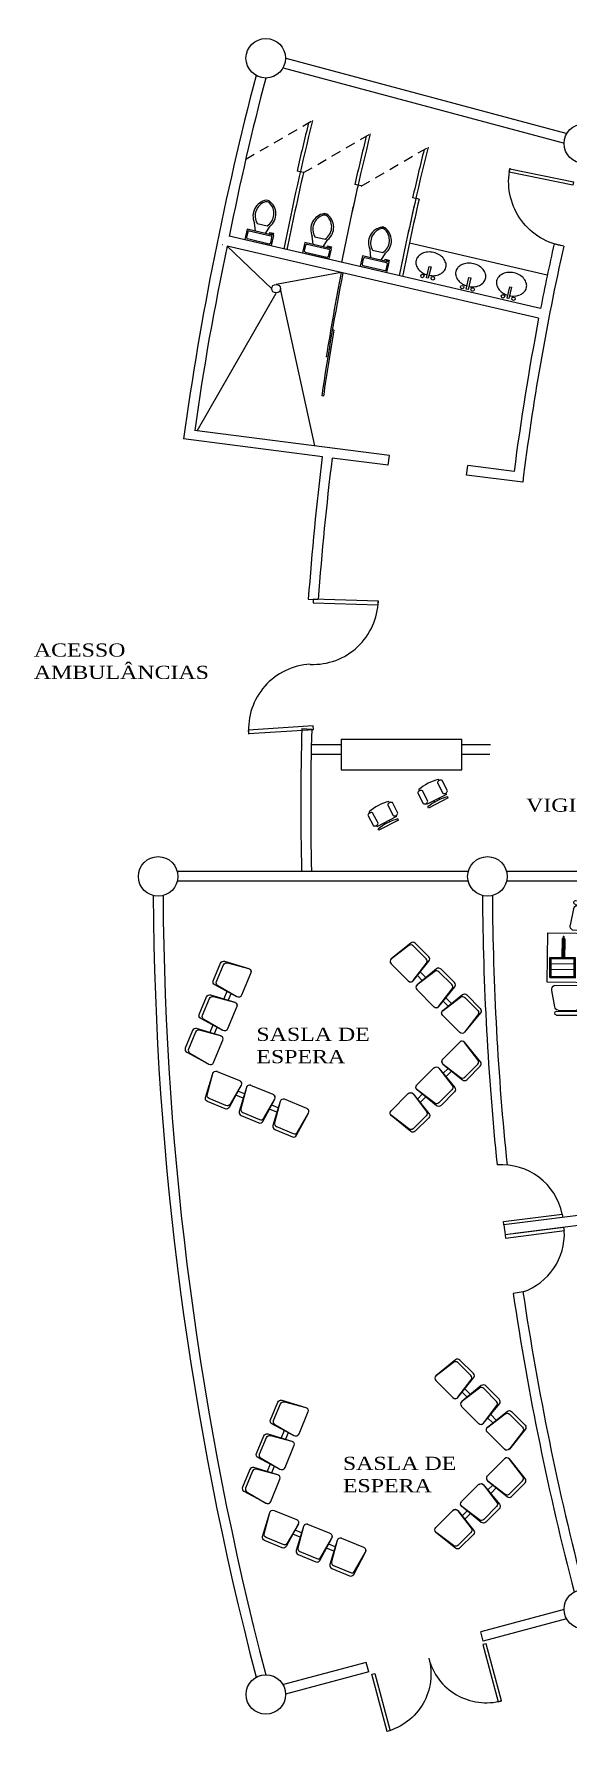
# Model space of a CAD drawing. Header units: millimetres. Extents: x 9 to 248, y 25 to 124.
# Drawn here: x 40.97 to 49.08, y 69.05 to 94.95 of the extents above; entities that cross this region are included whole.
import ezdxf

# ---------------------------------------------------------------- set-up
doc = ezdxf.new("R2010")
doc.units = ezdxf.units.MM
doc.header["$LTSCALE"] = 0.8
doc.header["$MEASUREMENT"] = 0
doc.linetypes.add('ACAD_ISO08W100', pattern=[36, 24, -3, 6, -3])
doc.linetypes.add('HIDDEN2', pattern=[0.1875, 0.125, -0.0625])
for name, color, linetype in [('COLUMNAS', 5, 'Continuous'), ('MUEBLES', 2, 'Continuous'), ('MUROS', 6, 'Continuous')]:
    doc.layers.add(name, color=color, linetype=linetype)
doc.layers.add('LUMINARIAS', color=7, linetype='Continuous', lineweight=30)
doc.styles.add('Estilo 01', font='times.ttf', dxfattribs={"width": 1.2})

# ---------------------------------------------------------------- blocks, each defined once
blk = doc.blocks.new('COLUMNA')
at = {"layer": 'COLUMNAS', "ltscale": 0.15}
blk.add_circle((78.551, 72.792), 0.3, dxfattribs=at)
blk = doc.blocks.new('353')
for p, q in [((0.217, -0.255), (0.337, -0.255)), ((-0.33, -0.323), (-0.224, -0.323)), ((0.224, -0.323), (0.33, -0.323))]:
    blk.add_line(p, q)
for points in [[(-0.369, -0.48, 0.444951), (-0.32, -0.425), (-0.359, -0.045, 0.38413), (-0.409, 0), (-0.699, 0, 0.38413), (-0.749, -0.045), (-0.788, -0.425, 0.444951), (-0.738, -0.48)], [(0.185, -0.48, 0.444951), (0.234, -0.425), (0.195, -0.045, 0.38413), (0.145, 0), (-0.145, 0, 0.38413), (-0.195, -0.045), (-0.234, -0.425, 0.444951), (-0.185, -0.48)], [(0.369, -0.48, -0.444951), (0.32, -0.425), (0.359, -0.045, -0.38413), (0.409, 0), (0.699, 0, -0.38413), (0.749, -0.045), (0.788, -0.425, -0.444951), (0.738, -0.48)]]:
    blk.add_lwpolyline(points, format="xyb")
for points in [[(-0.737, -0.48), (-0.371, -0.48, 0.45365), (-0.321, -0.423), (-0.365, -0.093, 0.375847), (-0.415, -0.05), (-0.693, -0.05, 0.375847), (-0.742, -0.093), (-0.786, -0.423, 0.45365)], [(-0.183, -0.48), (0.183, -0.48, 0.45365), (0.232, -0.423), (0.188, -0.093, 0.375847), (0.139, -0.05), (-0.139, -0.05, 0.375847), (-0.188, -0.093), (-0.232, -0.423, 0.45365)], [(0.737, -0.48), (0.371, -0.48, -0.45365), (0.321, -0.423), (0.365, -0.093, -0.375847), (0.415, -0.05), (0.693, -0.05, -0.375847), (0.742, -0.093), (0.786, -0.423, -0.45365)]]:
    blk.add_lwpolyline(points, format="xyb", close=True)
blk.add_lwpolyline([(-0.337, -0.255), (-0.217, -0.255)])
blk = doc.blocks.new('BANCATAN3')
at = {"rotation": 90}
blk.add_blockref('353', (-0.379, 0.003), dxfattribs=at)
blk = doc.blocks.new('PUERTA01')
at = {"layer": 'MUEBLES', "ltscale": 0.15}
blk.add_lwpolyline([(91.591, 47.157), (92.347, 46.669), (92.374, 46.711), (91.618, 47.199)], close=True, dxfattribs=at)
blk.add_arc((91.616, 47.201), 0.9, 236.4813, 327.5293, dxfattribs=at)
blk = doc.blocks.new('Toilet - top')
for p, q in [((-10, -8.5), (-8, -8.5)), ((-10, -9.5), (-10, -8.5)), ((-7, -9.5), (-10, -9.5)), ((-8, -8.5), (-8, -8)), ((-7, -8), (-7, -9.5)), ((-4, -8), (-6, -14)), ((4, -8), (6, -14)), ((9.5, -6), (9.5, -2)), ((4, -14), (-4, -14))]:
    blk.add_line(p, q)
blk.add_lwpolyline([(10.5, -8), (10.5, 0), (-10.5, 0), (-10.5, -8)], close=True)
for points in [[(-9.5, -2), (-9.5, -6)], [(8.5, -1), (-8.5, -1)], [(-8.5, -7), (8.5, -7)]]:
    blk.add_lwpolyline(points)
for centre, radius, start, end in [((-8.6, -1.9), 0.884, 81.8699, 188.1301), ((-8.6, -6.1), 0.884, 171.8699, 278.1301), ((8.6, -1.9), 0.884, 351.8699, 98.1301), ((8.6, -6.1), 0.884, 261.8699, 8.1301), ((3.5, -21.6), 12.2, 141.4691, 247.9714), ((4.2, -21.8), 11.3, 136.3677, 238.9468), ((-3.5, -21.6), 12.2, 292.0284, 38.5307), ((-4.2, -21.8), 11.3, 301.053, 43.6321), ((0, -27.9), 4, 245.7318, 294.2682), ((0, -29), 4, 254.8605, 285.1395)]:
    blk.add_arc(centre, radius, start, end)
blk = doc.blocks.new('ESCRT01')
at = {"layer": 'MUEBLES'}
for p, q in [((-0.543, 0.801), (-0.592, 0.552)), ((-0.518, 0.926), (-0.178, 0.926)), ((-0.518, 0.866), (-0.178, 0.866)), ((-0.492, 0.851), (-0.217, 0.851)), ((-0.165, 0.801), (-0.117, 0.552)), ((-0.008, 0.801), (-0.056, 0.552)), ((0.018, 0.926), (0.357, 0.926)), ((0.018, 0.866), (0.357, 0.866)), ((0.043, 0.851), (0.319, 0.851)), ((0.37, 0.801), (0.419, 0.552)), ((-0.663, 0.429), (-0.663, -0.321)), ((0.537, 0.429), (-0.663, 0.429)), ((-0.627, 0.356), (-0.627, 0.056)), ((-0.627, 0.356), (-0.237, 0.356)), ((-0.627, 0.346), (-0.627, 0.066)), ((-0.622, 0.346), (-0.247, 0.346)), ((-0.617, 0.346), (-0.617, 0.066)), ((-0.617, 0.336), (-0.257, 0.336)), ((-0.607, 0.336), (-0.607, 0.076)), ((-0.152, 0.476), (-0.556, 0.476)), ((-0.257, 0.336), (-0.257, 0.076)), ((-0.247, 0.346), (-0.247, 0.066)), ((-0.237, 0.356), (-0.237, 0.056)), ((0.383, 0.476), (-0.021, 0.476)), ((0.537, -0.321), (0.537, 0.429)), ((-0.237, 0.056), (-0.627, 0.056)), ((-0.247, 0.066), (-0.622, 0.066)), ((-0.257, 0.235), (-0.617, 0.235)), ((-0.257, 0.149), (-0.617, 0.149)), ((-0.257, 0.076), (-0.617, 0.076)), ((-0.445, -0.235), (-0.445, 0.055)), ((-0.445, 0.055), (-0.405, 0.055)), ((-0.425, -0.035), (-0.425, 0.055)), ((-0.415, -0.235), (-0.415, 0.055)), ((-0.415, -0.235), (-0.415, 0.055)), ((-0.405, -0.235), (-0.405, 0.055)), ((-0.405, -0.235), (-0.445, -0.235)), ((-0.435, -0.215), (-0.435, -0.035)), ((-0.415, -0.035), (-0.435, -0.035)), ((-0.415, -0.215), (-0.435, -0.215)), ((-0.43, -0.275), (-0.43, -0.235)), ((-0.425, -0.215), (-0.425, -0.235)), ((-0.42, -0.275), (-0.42, -0.235)), ((-0.415, -0.215), (-0.415, -0.035)), ((-0.405, -0.085), (-0.397, -0.071)), ((-0.663, -0.321), (0.537, -0.321)), ((-0.43, -0.275), (-0.42, -0.275)), ((-0.276, -0.69), (-0.324, -0.442)), ((0.115, -0.365), (-0.289, -0.365)), ((0.102, -0.69), (0.151, -0.442)), ((-0.25, -0.755), (0.09, -0.755)), ((-0.224, -0.74), (0.051, -0.74)), ((-0.25, -0.815), (0.09, -0.815))]:
    blk.add_line(p, q, dxfattribs=at)
for centre, radius, start, end in [((-0.513, 0.896), 0.0304, 98.7714, 261.2286), ((-0.484, 0.791), 0.0607, 97.9222, 170.4401), ((-0.225, 0.791), 0.0607, 9.5591, 82.0781), ((-0.183, 0.896), 0.0304, 278.7722, 81.2278), ((0.022, 0.896), 0.0304, 98.7714, 261.2286), ((0.052, 0.791), 0.0607, 97.9222, 170.4401), ((0.31, 0.791), 0.0607, 9.5591, 82.0781), ((0.353, 0.896), 0.0304, 278.7722, 81.2278), ((-0.52, 0.539), 0.0734, 169.8216, 239.9612), ((-0.189, 0.539), 0.0734, 300.0389, 10.1784), ((0.016, 0.539), 0.0734, 169.8216, 239.9612), ((0.346, 0.539), 0.0734, 300.0389, 10.1784), ((-0.252, -0.429), 0.0734, 120.0388, 190.1784), ((0.079, -0.429), 0.0734, 349.8216, 59.9611), ((-0.216, -0.68), 0.0607, 189.5599, 262.0778), ((-0.245, -0.785), 0.0304, 98.7714, 261.2286), ((0.043, -0.68), 0.0607, 277.9219, 350.4409), ((0.085, -0.785), 0.0304, 278.7722, 81.2278)]:
    blk.add_arc(centre, radius, start, end, dxfattribs=at)
blk = doc.blocks.new('Chair - Desk')
at = {"linetype": 'Continuous'}
for p, q in [((-8.5, 0), (-8.5, -1)), ((-8.5, 0), (8.5, 0)), ((8.5, 0), (8.5, -1)), ((-10.5, -5), (-10.5, -14)), ((-8.5, -3), (-8.5, -4)), ((-8.5, -3), (8.5, -3)), ((-6.5, -14), (-6.5, -5)), ((-2, -3), (-2, -1.9355)), ((2, -1.9576), (2, -3)), ((6.5, -5), (6.5, -14)), ((8.5, -3), (8.5, -4)), ((10.5, -14), (10.5, -5)), ((-8.5, -15), (-8.5, -16)), ((8.5, -15), (8.5, -16))]:
    blk.add_line(p, q, dxfattribs=at)
for centre, radius, start, end in [((-8.5, -6.5), 2.5, 36.8699, 143.1301), ((0, 34.625), 36.625, 256.5803, 283.4197), ((8.5, -6.5), 2.5, 36.8699, 143.1301), ((-8.5, -12.5), 2.5, 216.8699, 323.1301), ((0, 19.625), 36.625, 256.5803, 283.4197), ((8.5, -12.5), 2.5, 216.8699, 323.1301)]:
    blk.add_arc(centre, radius, start, end, dxfattribs=at)

msp = doc.modelspace()

# ---------------------------------------------------------------- linework, layer by layer
at = {"layer": 'MUEBLES', "linetype": 'HIDDEN2', "ltscale": 1.5}
for p, q in [((44.187, 93.05), (45.201, 93.638)), ((45.064, 92.846), (46.078, 93.435)), ((45.941, 92.643), (46.955, 93.231))]:
    msp.add_line(p, q, dxfattribs=at)
at = {"layer": 'MUEBLES', "ltscale": 0.15}
for p, q in [((45.064, 92.849), (44.967, 92.871)), ((45.941, 92.645), (45.844, 92.668)), ((46.818, 92.442), (46.721, 92.464)), ((48.634, 90.635), (43.906, 91.732)), ((43.906, 91.732), (44.581, 91.084)), ((46.672, 91.778), (48.766, 91.292)), ((45.636, 91.33), (44.647, 91.149)), ((43.451, 88.926), (44.647, 91.018)), ((45.236, 88.696), (44.712, 91.084)), ((45.526, 90.453), (45.501, 90.457)), ((45.432, 90.044), (45.407, 90.048)), ((45.366, 89.454), (45.341, 89.458)), ((45.635, 84.241), (45.635, 83.777)), ((45.635, 84.241), (47.467, 84.241)), ((47.467, 83.777), (47.467, 84.241)), ((45.635, 84.009), (45.18, 84.009)), ((45.635, 84.159), (45.183, 84.159)), ((47.902, 84.159), (47.467, 84.159)), ((47.895, 84.009), (47.467, 84.009)), ((45.635, 83.777), (47.467, 83.777)), ((48.1, 76.917), (48.993, 77.029)), ((48.993, 77.029), (49, 76.979)), ((48.106, 76.868), (48.1, 76.917)), ((49.018, 76.829), (48.125, 76.716)), ((48.125, 76.716), (48.132, 76.666)), ((48.132, 76.666), (49.025, 76.779)), ((49.025, 76.779), (49.018, 76.829))]:
    msp.add_line(p, q, dxfattribs=at)
at = {"layer": 'MUEBLES'}
for p, q in [((46.932, 91.249), (46.972, 91.423)), ((46.959, 91.242), (46.932, 91.249)), ((47, 91.417), (46.959, 91.242)), ((46.97, 91.287), (46.97, 91.287)), ((46.972, 91.423), (47, 91.417)), ((47.536, 91.079), (47.576, 91.253)), ((47.604, 91.247), (47.564, 91.073)), ((47.576, 91.253), (47.604, 91.247)), ((47.564, 91.073), (47.536, 91.079)), ((47.574, 91.117), (47.574, 91.117)), ((48.155, 90.94), (48.196, 91.114)), ((48.183, 90.933), (48.155, 90.94)), ((48.224, 91.107), (48.183, 90.933)), ((48.194, 90.978), (48.194, 90.978)), ((48.196, 91.114), (48.224, 91.107))]:
    msp.add_line(p, q, dxfattribs=at)
for centre in [(46.869, 91.277), (47.028, 91.241), (47.473, 91.108), (47.632, 91.071), (48.093, 90.968), (48.252, 90.931)]:
    msp.add_circle(centre, 0.0259, dxfattribs=at)
at = {"layer": 'MUEBLES', "ltscale": 0.15}
msp.add_circle((44.647, 91.084), 0.0656, dxfattribs=at)
for centre, radius, start, end in [((86.858, 83.282), 42.925, 166.0393, 168.709), ((86.858, 83.282), 42.975, 166.1038, 167.1071), ((87.735, 83.079), 42.925, 166.0393, 168.709), ((87.735, 83.079), 42.975, 166.1038, 167.1071), ((88.612, 82.875), 42.925, 166.0393, 168.709), ((88.612, 82.875), 42.975, 166.1038, 167.1071), ((86.858, 83.282), 42.875, 167.1072, 168.711), ((87.735, 83.079), 42.925, 167.1072, 168.709), ((88.612, 82.875), 42.925, 167.1072, 168.709), ((88.612, 82.875), 42.875, 167.1072, 168.711), ((81.687, 83.605), 38.644, 167.8611, 172.0781), ((86.026, 83.453), 41.125, 168.9654, 171.6045), ((86.026, 83.453), 41.15, 168.9641, 170.7777), ((86.026, 83.453), 41.1, 170.1934, 171.6045), ((48.075, 76.842), 0.937, 11.5571, 94.3545), ((48.088, 76.733), 0.937, 289.193, 2.7584)]:
    msp.add_arc(centre, radius, start, end, dxfattribs=at)
at = {"layer": 'MUEBLES'}
for centre, radius, start, end in [((46.904, 91.483), 0.135, 166.9361, 195.5996), ((46.904, 91.483), 0.135, 138.2725, 166.9361), ((46.956, 91.497), 0.188, 195.5996, 219.7841), ((46.944, 91.447), 0.188, 114.088, 138.2725), ((46.965, 91.401), 0.239, 94.3609, 114.088), ((46.97, 91.335), 0.306, 76.9361, 94.3609), ((46.97, 91.335), 0.306, 59.5112, 76.9361), ((47.004, 91.392), 0.239, 39.7841, 59.5112), ((47.042, 91.424), 0.188, 15.5996, 39.7841), ((47.094, 91.439), 0.135, 346.9361, 15.5996), ((47.548, 91.278), 0.188, 114.088, 138.2725), ((47.569, 91.231), 0.239, 94.3609, 114.088), ((47.574, 91.165), 0.306, 76.9361, 94.3609), ((47.574, 91.165), 0.306, 59.5112, 76.9361), ((46.994, 91.53), 0.239, 219.7841, 239.5112), ((47.028, 91.587), 0.306, 239.5112, 253.6159), ((47.028, 91.587), 0.306, 258.9998, 274.3609), ((47.033, 91.521), 0.239, 274.3609, 294.088), ((47.054, 91.474), 0.188, 294.088, 318.2725), ((47.094, 91.439), 0.135, 318.2725, 346.9361), ((47.508, 91.313), 0.135, 166.9361, 195.5996), ((47.508, 91.313), 0.135, 138.2725, 166.9361), ((47.56, 91.328), 0.188, 195.5996, 219.7841), ((47.599, 91.36), 0.239, 219.7841, 239.5112), ((47.608, 91.222), 0.239, 39.7841, 59.5112), ((47.647, 91.255), 0.188, 15.5996, 39.7841), ((47.698, 91.269), 0.135, 318.2725, 346.9361), ((47.698, 91.269), 0.135, 346.9361, 15.5996), ((48.128, 91.174), 0.135, 166.9361, 195.5996), ((48.128, 91.174), 0.135, 138.2725, 166.9361), ((48.168, 91.138), 0.188, 114.088, 138.2725), ((48.188, 91.092), 0.239, 94.3609, 114.088), ((48.193, 91.025), 0.306, 76.9361, 94.3609), ((48.193, 91.025), 0.306, 59.5112, 76.9361), ((48.227, 91.083), 0.239, 39.7841, 59.5112), ((48.266, 91.115), 0.188, 15.5996, 39.7841), ((47.633, 91.418), 0.306, 239.5112, 253.6159), ((47.633, 91.418), 0.306, 258.9998, 274.3609), ((47.638, 91.351), 0.239, 274.3609, 294.088), ((47.658, 91.305), 0.188, 294.088, 318.2725), ((48.179, 91.188), 0.188, 195.5996, 219.7841), ((48.218, 91.22), 0.239, 219.7841, 239.5112), ((48.252, 91.278), 0.306, 239.5112, 253.6159), ((48.252, 91.278), 0.306, 258.9998, 274.3609), ((48.257, 91.211), 0.239, 274.3609, 294.088), ((48.278, 91.165), 0.188, 294.088, 318.2725), ((48.318, 91.13), 0.135, 318.2725, 346.9361), ((48.318, 91.13), 0.135, 346.9361, 15.5996)]:
    msp.add_arc(centre, radius, start, end, dxfattribs=at)
at = {"layer": 'MUROS', "ltscale": 0.15}
for p, q in [((49.05, 93.438), (44.8, 94.577)), ((49.011, 93.293), (44.761, 94.432)), ((43.833, 91.749), (43.831, 91.749)), ((48.663, 90.782), (43.936, 91.879)), ((49.015, 91.73), (48.868, 91.763)), ((46.369, 88.55), (43.411, 88.931)), ((45.35, 88.53), (43.242, 88.806)), ((46.35, 88.403), (45.498, 88.511)), ((46.35, 88.403), (46.369, 88.55)), ((47.54, 88.253), (47.559, 88.397)), ((48.261, 88.307), (47.559, 88.397)), ((48.392, 88.145), (47.54, 88.253)), ((45.137, 86.369), (45.287, 86.366)), ((45.039, 84.406), (45.189, 84.394)), ((47.555, 82.234), (43.155, 82.234)), ((49.854, 82.234), (48.146, 82.234)), ((47.555, 82.084), (43.155, 82.084)), ((52.565, 82.084), (48.146, 82.084)), ((53.216, 77.508), (48.107, 76.866)), ((53.161, 77.35), (48.274, 76.736)), ((48.2, 76.725), (48.125, 76.716)), ((48.397, 75.848), (48.248, 75.826)), ((49.02, 71.027), (47.755, 70.688)), ((49.059, 70.882), (47.794, 70.543)), ((46.056, 70.077), (44.791, 69.738))]:
    msp.add_line(p, q, dxfattribs=at)
at = {"layer": 'MUROS', "linetype": 'ACAD_ISO08W100', "ltscale": 0.15}
for p, q in [((47.794, 70.543), (47.755, 70.688)), ((46.056, 70.077), (46.017, 70.222))]:
    msp.add_line(p, q, dxfattribs=at)
at = {"layer": 'MUROS'}
msp.add_line((46.017, 70.222), (44.761, 69.886), dxfattribs=at)
at = {"layer": 'MUROS', "ltscale": 0.15}
for centre, radius, start, end in [((90.874, 82.154), 48.095, 165.347, 172.0505), ((86.026, 83.453), 42.925, 165.3874, 168.6799), ((86.026, 83.453), 37.925, 167.3935, 172.8933), ((86.026, 83.453), 38.075, 167.3935, 168.902), ((86.026, 83.453), 38.075, 169.1279, 172.6761), ((88.098, 83.237), 43.075, 172.9419, 175.8307), ((88.098, 83.237), 42.925, 172.9429, 175.8202), ((88.098, 83.237), 43.075, 178.4459, 181.3347), ((88.098, 83.237), 42.925, 178.4565, 181.3394), ((90.902, 82.168), 48.122, 180.3688, 194.6502), ((90.902, 82.168), 47.972, 180.3688, 194.6497), ((90.855, 82.159), 43.075, 180.3867, 185.8399), ((90.855, 82.159), 42.925, 180.3874, 185.8613), ((90.855, 82.159), 43.075, 187.058, 187.2594), ((90.855, 82.159), 43.075, 188.4542, 194.6133), ((90.855, 82.159), 42.925, 188.4542, 194.6126)]:
    msp.add_arc(centre, radius, start, end, dxfattribs=at)

# ---------------------------------------------------------------- block references
at = {"layer": 'COLUMNAS'}
for p, rotation in [((139.205, 144.564), 165), ((144.035, 143.269), 165), ((121.407, 154.951), 180), ((126.407, 154.951), 180), ((106.355, 161.672), 195), ((101.526, 160.378), 195)]:
    msp.add_blockref('COLUMNA', p, dxfattribs=dict(at, rotation=rotation))
at = {"layer": 'MUEBLES', "ltscale": 0.15, "zscale": 0.01984375}
for name, p, xscale, yscale, rotation in [('Toilet - top', (44.374, 91.786), 0.01984375000002113, 0.01984374999999972, 166.9369931093123), ('Toilet - top', (45.251, 91.583), 0.01984375000002113, 0.01984374999999972, 166.9369931093123), ('Toilet - top', (46.128, 91.379), 0.01984375000002113, 0.01984374999999972, 166.9369931093123), ('Chair - Desk', (47.111, 83.273), 0.01984375000000001, 0.01984375000000001, 207.4503757125052), ('Chair - Desk', (46.356, 82.936), 0.01984375000000001, 0.01984375000000001, 207.4503757125052)]:
    msp.add_blockref(name, p, dxfattribs=dict(at, xscale=xscale, yscale=yscale, rotation=rotation))
at = {"layer": 'MUEBLES'}
for p, rotation in [((46.984, 80.383), 225.0000000000086), ((44.398, 78.821), 67.44886318576854), ((47.663, 74.054), 225.0000000000086), ((45.265, 72.154), 67.44886318576854)]:
    msp.add_blockref('BANCATAN3', p, dxfattribs=dict(at, rotation=rotation))
at = {"layer": 'MUEBLES', "xscale": -1}
for p, rotation in [((43.888, 80.054), 157.4488631857517), ((46.984, 79.048), 314.9999999999914), ((44.756, 73.387), 157.4488631857517), ((47.663, 72.72), 314.9999999999914)]:
    msp.add_blockref('BANCATAN3', p, dxfattribs=dict(at, rotation=rotation))
at = {"layer": 'MUROS', "yscale": 1.100000000000001, "zscale": 1.1}
for p, xscale, rotation in [((84.921, -14.873), -1.099999999999998, 315.6408336135159), ((-14.346, -10.095), 1.100000000000017, 31.05162177486174), ((95.148, 186.17), 1.10000000000001, 216.611131294348)]:
    msp.add_blockref('PUERTA01', p, dxfattribs=dict(at, xscale=xscale, rotation=rotation))
at = {"layer": 'MUROS', "xscale": -1}
for name, p, rotation in [('ESCRT01', (49.433, 80.973), 179.315499924635), ('PUERTA01', (119.112, 142.779), 72.14817234000418)]:
    msp.add_blockref(name, p, dxfattribs=dict(at, rotation=rotation))
at = {"layer": 'MUROS', "rotation": 317.851827659997}
msp.add_blockref('PUERTA01', (-51.763, 96.993), dxfattribs=at)

# ---------------------------------------------------------------- texts
at = {"layer": 'LUMINARIAS', "ltscale": 0.15, "style": 'Estilo 01', "width": 1.2}
for s, p in [('ACESSO', (40.97, 85.496)), ('AMBULÂNCIAS', (40.97, 85.157)), ('VIGILÂNCIA', (48.444, 83.141)), ('SASLA DE', (44.348, 79.661)), ('ESPERA', (44.348, 79.322)), ('SASLA DE', (45.662, 73.145)), ('ESPERA', (45.662, 72.806))]:
    msp.add_text(s, height=0.2, dxfattribs=at).set_placement(p)

doc.saveas('drawing.dxf')
